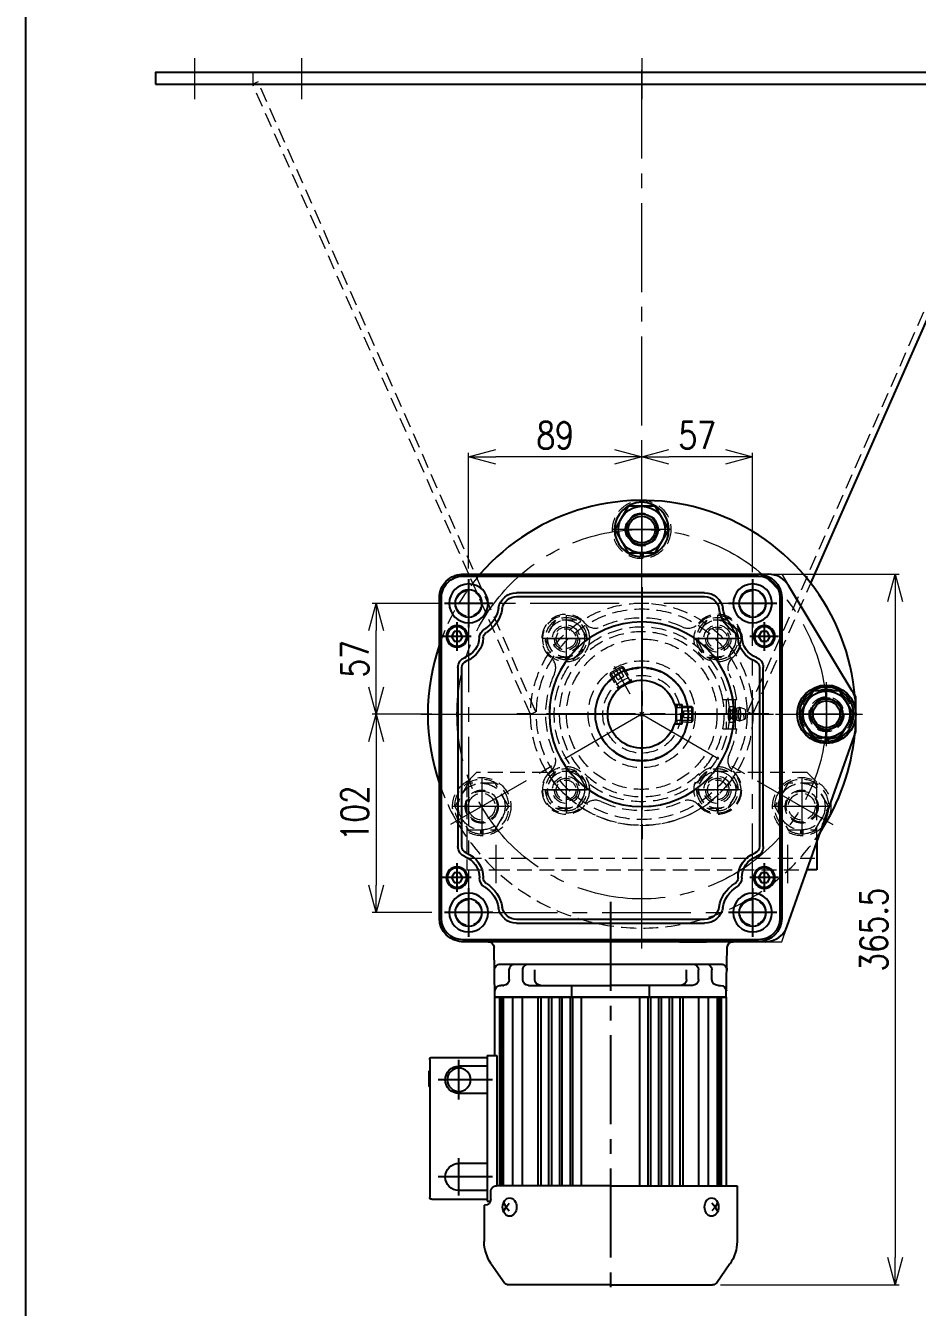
# Model space of a CAD drawing. Header units: millimetres. Extents: x 0 to 38884, y -3675 to 8056.
# Drawn here: x 24465 to 24924, y 6726 to 7385 of the extents above; entities that cross this region are included whole.
import ezdxf

# ---------------------------------------------------------------- set-up
doc = ezdxf.new("R2010")
doc.units = ezdxf.units.MM
doc.header["$LTSCALE"] = 2.4
doc.header["$PDMODE"] = 99
doc.header["$PDSIZE"] = 1
for name, pattern in [('CENTER2', [28.575, 19.05, -3.175, 3.175, -3.175]), ('Dashed', [2, 1, -1]), ('HIDDEN2', [4.7625, 3.175, -1.5875])]:
    doc.linetypes.add(name, pattern=pattern)
for name, color, linetype, lineweight in [('01_外形線', 7, 'Continuous', 25), ('03_かくれ線', 6, 'HIDDEN2', 13), ('04_中心線', 1, 'CENTER2', 9), ('07_寸法線', 3, 'Continuous', 9)]:
    doc.layers.add(name, color=color, linetype=linetype, lineweight=lineweight)
doc.layers.add('10_補助線', color=8, linetype='Continuous', lineweight=13, plot=False)
doc.styles.add('寸法用', font='simplex.shx', dxfattribs={"width": 0.8, "bigfont": '@extfont2.shx'})
doc.dimstyles.new('機械製図用', dxfattribs={"dimtxt": 3.5, "dimasz": 3.5, "dimexe": 2, "dimexo": 0, "dimgap": 1.2, "dimtad": 1, "dimdsep": 46, "dimtxsty": '寸法用', "dimblk": 'OPEN30', "dimcen": 0, "dimclrd": 256, "dimclre": 256, "dimclrt": 7, "dimazin": 2, "dimtm": 1e-09, "dimtfac": 0.75, "dimtmove": 0, "dimatfit": 3, "dimldrblk": 'OPEN30', "dimfxl": 1, "dimlwd": -1, "dimlwe": -1, "dimarcsym": 0})

# ---------------------------------------------------------------- blocks, each defined once
blk = doc.blocks.new('*U1042')
at = {"layer": '04_中心線', "color": 0, "linetype": 'CENTER2', "transparency": 16777216}
for p, q in [((0, 22), (0, 113.5)), ((-113.5, 0), (-22, 0)), ((22, 0), (113.5, 0)), ((0, -113.5), (0, -22))]:
    blk.add_line(p, q, dxfattribs=at)
at = {"layer": '04_中心線', "color": 0, "linetype": 'Continuous', "transparency": 16777216}
for p, q in [((0, -11), (0, 11)), ((-11, 0), (11, 0))]:
    blk.add_line(p, q, dxfattribs=at)
blk = doc.blocks.new('*U1043')
at = {"layer": '04_中心線', "color": 0, "linetype": 'CENTER2', "transparency": 16777216}
for p, q in [((0, 11.43), (0, 333.5)), ((-60.65, 0), (-11.43, 0)), ((11.43, 0), (60.65, 0)), ((0, -83.5), (0, -11.43))]:
    blk.add_line(p, q, dxfattribs=at)
at = {"layer": '04_中心線', "color": 0, "linetype": 'Continuous', "transparency": 16777216}
for p, q in [((0, -5.715), (0, 5.715)), ((-5.715, 0), (5.715, 0))]:
    blk.add_line(p, q, dxfattribs=at)
blk = doc.blocks.new('*U1041')
at = {"layer": '04_中心線', "color": 0, "linetype": 'CENTER2', "transparency": 16777216}
for p, q in [((0, 11.43), (0, 60.65)), ((-60.65, 0), (-11.43, 0)), ((11.43, 0), (60.65, 0)), ((0, -60.65), (0, -11.43))]:
    blk.add_line(p, q, dxfattribs=at)
at = {"layer": '04_中心線', "color": 0, "linetype": 'Continuous', "transparency": 16777216}
for p, q in [((0, -5.715), (0, 5.715)), ((-5.715, 0), (5.715, 0))]:
    blk.add_line(p, q, dxfattribs=at)
blk = doc.blocks.new('*U1068')
at = {"layer": '04_中心線', "color": 0, "linetype": 'CENTER2', "transparency": 16777216}
for p, q in [((0, 15.52), (0, 75.5)), ((-107.5, 0), (-15.52, 0)), ((15.52, 0), (113.5, 0)), ((0, -120.5), (0, -15.52))]:
    blk.add_line(p, q, dxfattribs=at)
at = {"layer": '04_中心線', "color": 0, "linetype": 'Continuous', "transparency": 16777216}
for p, q in [((0, -7.76), (0, 7.76)), ((-7.76, 0), (7.76, 0))]:
    blk.add_line(p, q, dxfattribs=at)
blk = doc.blocks.new('*U1069')
at = {"layer": '04_中心線', "color": 0, "linetype": 'CENTER2', "transparency": 16777216}
for p, q in [((0, 1.3), (0, 10)), ((-10, 0), (-1.3, 0)), ((1.3, 0), (10, 0)), ((0, -10), (0, -1.3))]:
    blk.add_line(p, q, dxfattribs=at)
at = {"layer": '04_中心線', "color": 0, "linetype": 'Continuous', "transparency": 16777216}
for p, q in [((-0.65, 0), (0.65, 0)), ((0, -0.65), (0, 0.65))]:
    blk.add_line(p, q, dxfattribs=at)
blk = doc.blocks.new('*U1070')
at = {"layer": '04_中心線', "color": 0, "linetype": 'CENTER2', "transparency": 16777216}
for p, q in [((0, 1.3), (0, 10)), ((-10, 0), (-1.3, 0)), ((1.3, 0), (10, 0)), ((0, -10), (0, -1.3))]:
    blk.add_line(p, q, dxfattribs=at)
at = {"layer": '04_中心線', "color": 0, "linetype": 'Continuous', "transparency": 16777216}
for p, q in [((-0.65, 0), (0.65, 0)), ((0, -0.65), (0, 0.65))]:
    blk.add_line(p, q, dxfattribs=at)
blk = doc.blocks.new('*U1071')
at = {"layer": '04_中心線', "color": 0, "linetype": 'CENTER2', "transparency": 16777216}
for p, q in [((0, 1.3), (0, 10)), ((-10, 0), (-1.3, 0)), ((1.3, 0), (10, 0)), ((0, -10), (0, -1.3))]:
    blk.add_line(p, q, dxfattribs=at)
at = {"layer": '04_中心線', "color": 0, "linetype": 'Continuous', "transparency": 16777216}
for p, q in [((-0.65, 0), (0.65, 0)), ((0, -0.65), (0, 0.65))]:
    blk.add_line(p, q, dxfattribs=at)
blk = doc.blocks.new('*U1072')
at = {"layer": '04_中心線', "color": 0, "linetype": 'CENTER2', "transparency": 16777216}
for p, q in [((0, 1.3), (0, 10)), ((-10, 0), (-1.3, 0)), ((1.3, 0), (10, 0)), ((0, -10), (0, -1.3))]:
    blk.add_line(p, q, dxfattribs=at)
at = {"layer": '04_中心線', "color": 0, "linetype": 'Continuous', "transparency": 16777216}
for p, q in [((-0.65, 0), (0.65, 0)), ((0, -0.65), (0, 0.65))]:
    blk.add_line(p, q, dxfattribs=at)
blk = doc.blocks.new('*U1067')
at = {"layer": '04_中心線', "color": 0, "linetype": 'CENTER2', "transparency": 16777216}
for p, q in [((0, 1.7), (0, 12)), ((-12, 0), (-1.7, 0)), ((1.7, 0), (12, 0)), ((0, -12), (0, -1.7))]:
    blk.add_line(p, q, dxfattribs=at)
at = {"layer": '04_中心線', "color": 0, "linetype": 'Continuous', "transparency": 16777216}
for p, q in [((-0.85, 0), (0.85, 0)), ((0, -0.85), (0, 0.85))]:
    blk.add_line(p, q, dxfattribs=at)
blk = doc.blocks.new('GM-SHYF-RH 0.4kW、1／160、＊＊V、60Hza_1')
at = {"color": 0}
for p, q in [((60, 72), (-105, 72)), ((60, 71), (-105, 71)), ((-117, 60), (-117, -92)), ((-116, 60), (-116, -92)), ((-68.09, 62.5), (24.09, 62.5)), ((24.09, 60.5), (-68.09, 60.5)), ((71, -92), (71, 60)), ((72, -92), (72, 60)), ((-242.5, 49), (-271.19, 49)), ((-242.5, -16), (-242.5, 49)), ((-282.67, 45.38), (-292.39, 38.57)), ((-242.5, 43.5), (-145.5, 43.5)), ((-242.5, 41), (-145.5, 41)), ((-242.5, 40), (-145.5, 40)), ((-175.5, 43.5), (-145.5, 43.5)), ((-145.5, 43.48), (-119.95, 43.94)), ((-145.5, -16), (-145.5, 43.5)), ((-145.5, 43.5), (-145.5, -16)), ((-139.5, 39.5), (-139.5, 40.5)), ((-128.5, -72.74), (-128.5, 40.74)), ((-293.5, -16), (-293.5, 36.44)), ((-255.5, 38.92), (-253.5, 37.74)), ((-253.5, 37.74), (-255.5, 36.09)), ((-251.5, 38.92), (-253.5, 37.74)), ((-253.5, 37.74), (-251.5, 36.09)), ((-242.5, 39), (-145.5, 39)), ((-242.5, 34.32), (-145.5, 34.32)), ((-139.5, 39.5), (-139.5, 39.1)), ((-136.5, 36.1), (-131.5, 36.1)), ((-117, 19.45), (-117, 33.23)), ((-242.5, 29.37), (-145.5, 29.37)), ((-136.5, 29.18), (-131.5, 29.18)), ((-107.5, -64.32), (-107.5, 32.32)), ((-105.5, 32.32), (-105.5, -64.32)), ((60.5, -64.32), (60.5, 32.32)), ((62.5, 32.32), (62.5, -64.32)), ((-242.5, 21.32), (-145.5, 21.32)), ((-139.5, 26.18), (-139.5, -16)), ((-136.5, 23), (-131.5, 23)), ((-5, 16.77), (-5, 20.8)), ((-5, 20.8), (5, 20.8)), ((5, 16.77), (5, 20.8)), ((-242.5, 19.71), (-145.5, 19.71)), ((-242.5, 15.75), (-145.5, 15.75)), ((-242.5, 14.28), (-145.5, 14.28)), ((-242.5, 10.19), (-145.5, 10.19)), ((-242.5, 8.83), (-145.5, 8.83)), ((-242.5, 4.64), (-145.5, 4.64)), ((-242.5, 3.37), (-145.5, 3.37)), ((-145.5, 4), (-139.5, 4)), ((-242.5, -1), (-145.5, -1)), ((-293.5, -16), (-293.5, -68.44)), ((-242.5, -16), (-242.5, -74.62)), ((-145.5, -16), (-145.5, -75.5)), ((-145.5, -75.5), (-145.5, -16)), ((-139.5, -58.18), (-139.5, -16)), ((-242.5, -31), (-145.5, -31)), ((-242.5, -35.37), (-145.5, -35.37)), ((-242.5, -36.64), (-145.5, -36.64)), ((-145.5, -36), (-139.5, -36)), ((-242.5, -40.83), (-145.5, -40.83)), ((-242.5, -42.19), (-145.5, -42.19)), ((-242.5, -46.28), (-145.5, -46.28)), ((-242.5, -47.75), (-145.5, -47.75)), ((-242.5, -51.71), (-145.5, -51.71)), ((-117, -51.45), (-117, -65.23)), ((-242.5, -53.32), (-145.5, -53.32)), ((-136.5, -55), (-131.5, -55)), ((-242.5, -61.37), (-145.5, -61.37)), ((-136.5, -61.18), (-131.5, -61.18)), ((-282.67, -77.38), (-292.39, -70.57)), ((-253.5, -69.74), (-255.5, -68.09)), ((-255.5, -70.92), (-253.5, -69.74)), ((-253.5, -69.74), (-251.5, -68.09)), ((-251.5, -70.92), (-253.5, -69.74)), ((-242.5, -66.32), (-145.5, -66.32)), ((-242.5, -71), (-145.5, -71)), ((-242.5, -72), (-145.5, -72)), ((-139.5, -71.5), (-139.5, -71.1)), ((-139.5, -71.5), (-139.5, -71.1)), ((-139.5, -71.5), (-139.5, -72.5)), ((-136.5, -68.1), (-131.5, -68.1)), ((-250.5, -79.5), (-250.5, -77.79)), ((-249.5, -77.62), (-245.5, -77.62)), ((-242.5, -73), (-145.5, -73)), ((-175.5, -74.5), (-242.5, -74.5)), ((-175.5, -79.5), (-175.5, -74.5)), ((-175.5, -75.5), (-145.5, -75.5)), ((-145.5, -75.48), (-119.95, -75.94)), ((-252.5, -81), (-271.19, -81)), ((-252.5, -81), (-252.5, -80.62)), ((-175.5, -79.5), (-250.5, -79.5)), ((-249.5, -108), (-249.5, -79.5)), ((-245, -79.5), (-245, -94)), ((-231, -79.5), (-231, -94)), ((-195, -79.5), (-195, -94)), ((-181, -79.5), (-181, -94)), ((-176.5, -108), (-176.5, -79.5)), ((-68.09, -92.5), (24.09, -92.5)), ((24.09, -94.5), (-68.09, -94.5)), ((-105, -103), (60, -103)), ((-105, -104), (60, -104)), ((-177.5, -109), (-248.5, -109)), ((-191.5, -109), (-191.5, -109.5)), ((-183.5, -109.5), (-191.5, -109.5)), ((-186, -109), (-186, -109.5)), ((-183.5, -109), (-183.5, -109.5))]:
    blk.add_line(p, q, dxfattribs=at)
at = {"color": 0, "linetype": 'CENTER2'}
for p, q in [((-102, 69.46), (-102, 44.54)), ((-84, 70.38), (-84, 55.61)), ((40, 70.38), (40, 55.61)), ((57, 69.46), (57, 44.54)), ((-76.62, 63), (-91.38, 63)), ((0, 65.36), (0, -65.36)), ((47.38, 63), (32.62, 63)), ((-89.54, 57), (-114.46, 57)), ((69.46, 57), (44.54, 57)), ((65.36, 0), (-65.36, 0)), ((-96.56, -16), (-297.81, -16)), ((-238, -76.72), (-238, -104.7)), ((-188, -76.72), (-188, -104.7)), ((-102, -76.54), (-102, -101.46)), ((57, -76.54), (57, -101.46)), ((-89.54, -89), (-114.46, -89)), ((-84, -87.62), (-84, -102.39)), ((40, -87.62), (40, -102.39)), ((69.46, -89), (44.54, -89)), ((-247.59, -94), (-228.41, -94)), ((-198.19, -94), (-177.81, -94)), ((-76.62, -95), (-91.38, -95)), ((47.38, -95), (32.62, -95))]:
    blk.add_line(p, q, dxfattribs=at)
at = {"color": 0, "linetype": 'Continuous'}
for p, q in [((-84, 65.89), (-86.5, 64.44)), ((-86.5, 61.56), (-86.5, 64.44)), ((-84, 60.11), (-86.5, 61.56)), ((-84, 65.89), (-81.5, 64.44)), ((-81.5, 61.56), (-84, 60.11)), ((-81.5, 64.44), (-81.5, 61.56)), ((40, 65.89), (37.5, 64.44)), ((37.5, 61.56), (37.5, 64.44)), ((40, 60.11), (37.5, 61.56)), ((40, 65.89), (42.5, 64.44)), ((42.5, 61.56), (40, 60.11)), ((42.5, 64.44), (42.5, 61.56)), ((-84, -92.11), (-86.5, -93.56)), ((-84, -92.11), (-81.5, -93.56)), ((40, -92.11), (37.5, -93.56)), ((40, -92.11), (42.5, -93.56)), ((-86.5, -96.44), (-86.5, -93.56)), ((-84, -97.89), (-86.5, -96.44)), ((-81.5, -96.44), (-84, -97.89)), ((-81.5, -93.56), (-81.5, -96.44)), ((37.5, -96.44), (37.5, -93.56)), ((40, -97.89), (37.5, -96.44)), ((42.5, -96.44), (40, -97.89)), ((42.5, -93.56), (42.5, -96.44))]:
    blk.add_line(p, q, dxfattribs=at)
at = {"color": 0}
for points in [[(-248.8, 35.92), (-248.89, 36.63), (-249.16, 37.3), (-249.59, 37.93), (-250.18, 38.47), (-250.89, 38.92), (-251.7, 39.25), (-252.58, 39.46), (-253.5, 39.53), (-254.42, 39.46), (-255.3, 39.25), (-256.11, 38.92), (-256.82, 38.47), (-257.41, 37.93), (-257.84, 37.3), (-258.11, 36.63), (-258.2, 35.92), (-258.11, 35.22), (-257.84, 34.54), (-257.41, 33.92), (-256.82, 33.38), (-256.11, 32.93), (-255.3, 32.59), (-254.42, 32.39), (-253.5, 32.32), (-252.58, 32.39), (-251.7, 32.59), (-250.89, 32.93), (-250.18, 33.38), (-249.59, 33.92), (-249.16, 34.54), (-248.89, 35.22)], [(-248.8, -67.92), (-248.89, -67.22), (-249.16, -66.54), (-249.59, -65.92), (-250.18, -65.38), (-250.89, -64.93), (-251.7, -64.59), (-252.58, -64.39), (-253.5, -64.32), (-254.42, -64.39), (-255.3, -64.59), (-256.11, -64.93), (-256.82, -65.38), (-257.41, -65.92), (-257.84, -66.54), (-258.11, -67.22), (-258.2, -67.92), (-258.11, -68.63), (-257.84, -69.3), (-257.41, -69.93), (-256.82, -70.47), (-256.11, -70.92), (-255.3, -71.25), (-254.42, -71.46), (-253.5, -71.53), (-252.58, -71.46), (-251.7, -71.25), (-250.89, -70.92), (-250.18, -70.47), (-249.59, -69.93), (-249.16, -69.3), (-248.89, -68.63)]]:
    blk.add_lwpolyline(points, close=True, dxfattribs=at)
for centre, radius in [((-102, 57), 10), ((-84, 63), 5.5), ((40, 63), 5.5), ((57, 57), 10), ((-102, 57), 7), ((57, 57), 7), ((0, 0), 47.5), ((0, 0), 24), ((-102, -89), 10), ((57, -89), 10), ((-102, -89), 7), ((57, -89), 7), ((-188, -94), 6), ((-84, -95), 5.5), ((40, -95), 5.5)]:
    blk.add_circle(centre, radius, dxfattribs=at)
at = {"color": 0, "linetype": 'Continuous'}
for centre in [(-84, 63), (40, 63), (-84, -95), (40, -95)]:
    blk.add_circle(centre, 5, dxfattribs=at)
at = {"color": 0}
for centre, radius, start, end in [((-105, 60), 12, 90, 180), ((-105, 60), 11, 90, 180), ((60, 60), 12, 0, 90), ((60, 60), 11, 0, 90), ((-68.09, 57), 5.5, 90, 159.3338), ((-68.09, 57), 3.5, 90, 159.3338), ((24.09, 57), 5.5, 20.6662, 90), ((24.09, 57), 3.5, 20.6662, 90), ((-84, 63), 13.5, 269.62489, 339.3338), ((-84, 63), 11.5, 269.62489, 339.3338), ((40, 63), 13.5, 200.6662, 266.95528), ((40, 63), 11.5, 200.6662, 266.95528), ((-271.19, 29), 20, 90, 125), ((-120, 46.94), 3, 271, 0), ((-102, 57), 15.5, 279.2069, 328.41203), ((-102, 57), 17.5, 279.2069, 328.41203), ((-84.11, 46), 5.5, 89.62489, 148.41203), ((-84.11, 46), 3.5, 89.62489, 148.41203), ((39.1, 46.02), 3.5, 31.5123, 86.95528), ((39.1, 46.02), 5.5, 31.5123, 86.95528), ((57, 57), 17.5, 211.5123, 260.7931), ((57, 57), 15.5, 211.5123, 260.7931), ((-142.5, 40.5), 3, 0, 90), ((-131.5, 40.74), 3, 0, 90.98117), ((-98, 32.32), 9.5, 99.2069, 180), ((-98, 32.32), 7.5, 99.2069, 180), ((53, 32.32), 7.5, 0, 80.7931), ((53, 32.32), 9.5, 0, 80.7931), ((-290.9, 36.44), 2.6, 125, 180), ((-136.5, 39.1), 3, 180, 270), ((-131.5, 33.1), 3, 0, 90), ((-136.5, 26.18), 3, 90, 180), ((-131.5, 26.18), 3, 0, 90), ((-136.5, 20), 3, 90, 180), ((0, 0), 17.5, 106.60155, 73.39845), ((-136.5, -52), 3, 180, 270), ((-136.5, -58.18), 3, 180, 270), ((-131.5, -58.18), 3, 270, 0), ((-131.5, -65.1), 3, 270, 0), ((-98, -64.32), 9.5, 180, 260.7931), ((-98, -64.32), 7.5, 180, 260.7931), ((53, -64.32), 7.5, 279.2069, 0), ((53, -64.32), 9.5, 279.2069, 0), ((-290.9, -68.44), 2.6, 180, 235), ((-142.5, -72.5), 3, 270, 0), ((-136.5, -71.1), 3, 90, 180), ((-102, -89), 17.5, 31.58598, 80.7931), ((57, -89), 17.5, 99.2069, 148.48976), ((-271.19, -61), 20, 235, 270), ((-249.5, -80.62), 3, 90, 180), ((-245.5, -74.62), 3, 270, 0), ((-131.5, -72.74), 3, 269.01883, 0), ((-120, -78.94), 3, 0, 89), ((-102, -89), 15.5, 31.58598, 80.7931), ((57, -89), 15.5, 99.2069, 148.48976), ((-84.11, -78), 5.5, 211.58598, 270.37383), ((-84.11, -78), 3.5, 211.58598, 270.37383), ((-84, -95), 13.5, 20.66844, 90.37383), ((-84, -95), 11.5, 20.66844, 90.37383), ((40, -95), 13.5, 93.04605, 159.33156), ((40, -95), 11.5, 93.04605, 159.33156), ((39.1, -78.02), 3.5, 273.04605, 328.48976), ((39.1, -78.02), 5.5, 273.04605, 328.48976), ((-105, -92), 12, 180, 270), ((-105, -92), 11, 180, 270), ((-68.09, -89), 5.5, 200.66844, 270), ((-68.09, -89), 3.5, 200.66844, 270), ((24.09, -89), 3.5, 270, 339.33156), ((24.09, -89), 5.5, 270, 339.33156), ((60, -92), 11, 270, 0), ((60, -92), 12, 270, 0), ((-238, -94), 7, 180, 0), ((-188, -94), 7, 180, 0), ((-248.5, -108), 1, 180, 270), ((-177.5, -108), 1, 270, 0)]:
    blk.add_arc(centre, radius, start, end, dxfattribs=at)
blk = doc.blocks.new('*U1076')
at = {"layer": '04_中心線', "color": 0, "linetype": 'CENTER2', "transparency": 16777216}
for p, q in [((0, 9.9), (0, 53)), ((-53, 0), (-9.9, 0)), ((9.9, 0), (53, 0)), ((0, -53), (0, -9.9))]:
    blk.add_line(p, q, dxfattribs=at)
at = {"layer": '04_中心線', "color": 0, "linetype": 'Continuous', "transparency": 16777216}
for p, q in [((-4.95, 0), (4.95, 0)), ((0, -4.95), (0, 4.95))]:
    blk.add_line(p, q, dxfattribs=at)
blk = doc.blocks.new('*U1077')
at = {"layer": '04_中心線', "color": 0, "linetype": 'CENTER2', "transparency": 16777216}
for p, q in [((0, 1.4), (0, 10.5)), ((-10.5, 0), (-1.4, 0)), ((1.4, 0), (10.5, 0)), ((0, -10.5), (0, -1.4))]:
    blk.add_line(p, q, dxfattribs=at)
at = {"layer": '04_中心線', "color": 0, "linetype": 'Continuous', "transparency": 16777216}
for p, q in [((-0.7, 0), (0.7, 0)), ((0, -0.7), (0, 0.7))]:
    blk.add_line(p, q, dxfattribs=at)
blk = doc.blocks.new('*U1073')
at = {"layer": '04_中心線', "color": 0, "linetype": 'CENTER2', "transparency": 16777216}
for p, q in [((0, 1.4), (0, 10.5)), ((-10.5, 0), (-1.4, 0)), ((1.4, 0), (10.5, 0)), ((0, -10.5), (0, -1.4))]:
    blk.add_line(p, q, dxfattribs=at)
at = {"layer": '04_中心線', "color": 0, "linetype": 'Continuous', "transparency": 16777216}
for p, q in [((-0.7, 0), (0.7, 0)), ((0, -0.7), (0, 0.7))]:
    blk.add_line(p, q, dxfattribs=at)
blk = doc.blocks.new('*U1074')
at = {"layer": '04_中心線', "color": 0, "linetype": 'CENTER2', "transparency": 16777216}
for p, q in [((0, 1.4), (0, 10.5)), ((-10.5, 0), (-1.4, 0)), ((1.4, 0), (10.5, 0)), ((0, -10.5), (0, -1.4))]:
    blk.add_line(p, q, dxfattribs=at)
at = {"layer": '04_中心線', "color": 0, "linetype": 'Continuous', "transparency": 16777216}
for p, q in [((-0.7, 0), (0.7, 0)), ((0, -0.7), (0, 0.7))]:
    blk.add_line(p, q, dxfattribs=at)
blk = doc.blocks.new('*U1075')
at = {"layer": '04_中心線', "color": 0, "linetype": 'CENTER2', "transparency": 16777216}
for p, q in [((0, 1.4), (0, 10.5)), ((-10.5, 0), (-1.4, 0)), ((1.4, 0), (10.5, 0)), ((0, -10.5), (0, -1.4))]:
    blk.add_line(p, q, dxfattribs=at)
at = {"layer": '04_中心線', "color": 0, "linetype": 'Continuous', "transparency": 16777216}
for p, q in [((-0.7, 0), (0.7, 0)), ((0, -0.7), (0, 0.7))]:
    blk.add_line(p, q, dxfattribs=at)
blk = doc.blocks.new('*U1078')
at = {"layer": '04_中心線', "color": 0, "linetype": 'CENTER2', "transparency": 16777216}
for p, q in [((0, 2.6), (0, 16.5)), ((-16.5, 0), (-2.6, 0)), ((2.6, 0), (16.5, 0)), ((0, -16.5), (0, -2.6))]:
    blk.add_line(p, q, dxfattribs=at)
at = {"layer": '04_中心線', "color": 0, "linetype": 'Continuous', "transparency": 16777216}
for p, q in [((-1.3, 0), (1.3, 0)), ((0, -1.3), (0, 1.3))]:
    blk.add_line(p, q, dxfattribs=at)
blk = doc.blocks.new('_Open30')
at = {"color": 0, "linetype": 'ByBlock', "lineweight": -2}
for p, q in [((-1, 0.268), (0, 0)), ((0, 0), (-1, -0.268)), ((0, 0), (-1, 0))]:
    blk.add_line(p, q, dxfattribs=at)
blk = doc.blocks.new('*D1141')
at = {"layer": '07_寸法線', "transparency": 16777216}
for p, q in [((24782.15, 7124.72), (24782.15, 7165.17)), ((24825.15, 7163.17), (24796.15, 7163.17)), ((24839.15, 7103.72), (24839.15, 7165.17))]:
    blk.add_line(p, q, dxfattribs=at)
at = {"layer": 'Defpoints', "color": 0, "transparency": 16777216}
for p in [(24782.15, 7163.17), (24782.15, 7120.72), (24839.15, 7099.72)]:
    blk.add_point(p, dxfattribs=at)
at = {"layer": '07_寸法線', "transparency": 16777216, "xscale": 14, "yscale": 14, "zscale": 14, "rotation": 180}
blk.add_blockref('_Open30', (24782.15, 7163.17), dxfattribs=at)
at = {"layer": '07_寸法線', "transparency": 16777216, "xscale": 14, "yscale": 14, "zscale": 14}
blk.add_blockref('_Open30', (24839.15, 7163.17), dxfattribs=at)
at = {"layer": '07_寸法線', "color": 7, "transparency": 16777216, "insert": (24810.65, 7174.17), "char_height": 14, "attachment_point": 5, "style": '寸法用'}
blk.add_mtext('57', dxfattribs=at)
blk = doc.blocks.new('*D1142')
at = {"layer": '07_寸法線', "transparency": 16777216}
for p, q in [((24693.15, 7105.72), (24693.15, 7165.17)), ((24768.15, 7163.17), (24707.15, 7163.17)), ((24782.15, 7124.72), (24782.15, 7165.17))]:
    blk.add_line(p, q, dxfattribs=at)
at = {"layer": 'Defpoints', "color": 0, "transparency": 16777216}
for p in [(24693.15, 7163.17), (24782.15, 7120.72), (24693.15, 7101.72)]:
    blk.add_point(p, dxfattribs=at)
at = {"layer": '07_寸法線', "transparency": 16777216, "xscale": 14, "yscale": 14, "zscale": 14, "rotation": 180}
blk.add_blockref('_Open30', (24693.15, 7163.17), dxfattribs=at)
at = {"layer": '07_寸法線', "transparency": 16777216, "xscale": 14, "yscale": 14, "zscale": 14}
blk.add_blockref('_Open30', (24782.15, 7163.17), dxfattribs=at)
at = {"layer": '07_寸法線', "color": 7, "transparency": 16777216, "insert": (24737.65, 7174.17), "char_height": 14, "attachment_point": 5, "style": '寸法用'}
blk.add_mtext('89', dxfattribs=at)
blk = doc.blocks.new('*D1143')
at = {"layer": '07_寸法線', "transparency": 16777216}
for p, q in [((24679.15, 7087.72), (24643.59, 7087.72)), ((24645.59, 7044.72), (24645.59, 7073.72)), ((24674.15, 7030.72), (24643.59, 7030.72))]:
    blk.add_line(p, q, dxfattribs=at)
at = {"layer": 'Defpoints', "color": 0, "transparency": 16777216}
for p in [(24645.59, 7087.72), (24683.15, 7087.72), (24678.15, 7030.72)]:
    blk.add_point(p, dxfattribs=at)
at = {"layer": '07_寸法線', "transparency": 16777216, "xscale": 14, "yscale": 14, "zscale": 14}
for p, rotation in [((24645.59, 7087.72), 90), ((24645.59, 7030.72), 270)]:
    blk.add_blockref('_Open30', p, dxfattribs=dict(at, rotation=rotation))
at = {"layer": '07_寸法線', "color": 7, "transparency": 16777216, "insert": (24634.59, 7059.22), "char_height": 14, "attachment_point": 5, "rotation": 90, "style": '寸法用'}
blk.add_mtext('57', dxfattribs=at)
blk = doc.blocks.new('*D1144')
at = {"layer": '07_寸法線', "transparency": 16777216}
for p, q in [((24674.15, 7030.72), (24643.59, 7030.72)), ((24645.59, 7016.72), (24645.59, 6942.72)), ((24674.15, 6928.72), (24643.59, 6928.72))]:
    blk.add_line(p, q, dxfattribs=at)
at = {"layer": 'Defpoints', "color": 0, "transparency": 16777216}
for p in [(24678.15, 7030.72), (24645.59, 6928.72), (24678.15, 6928.72)]:
    blk.add_point(p, dxfattribs=at)
at = {"layer": '07_寸法線', "transparency": 16777216, "xscale": 14, "yscale": 14, "zscale": 14}
for p, rotation in [((24645.59, 7030.72), 90), ((24645.59, 6928.72), 270)]:
    blk.add_blockref('_Open30', p, dxfattribs=dict(at, rotation=rotation))
at = {"layer": '07_寸法線', "color": 7, "transparency": 16777216, "insert": (24634.59, 6979.72), "char_height": 14, "attachment_point": 5, "rotation": 90, "style": '寸法用'}
blk.add_mtext('102', dxfattribs=at)
blk = doc.blocks.new('*D1145')
at = {"layer": '07_寸法線', "transparency": 16777216}
for p, q in [((24846.15, 7102.72), (24914.47, 7102.72)), ((24912.47, 7088.72), (24912.47, 6751.22)), ((24822.6, 6737.22), (24914.47, 6737.22))]:
    blk.add_line(p, q, dxfattribs=at)
at = {"layer": 'Defpoints', "color": 0, "transparency": 16777216}
for p in [(24842.15, 7102.72), (24818.6, 6737.22), (24912.47, 6737.22)]:
    blk.add_point(p, dxfattribs=at)
at = {"layer": '07_寸法線', "transparency": 16777216, "xscale": 14, "yscale": 14, "zscale": 14}
for p, rotation in [((24912.47, 7102.72), 90), ((24912.47, 6737.22), 270)]:
    blk.add_blockref('_Open30', p, dxfattribs=dict(at, rotation=rotation))
at = {"layer": '07_寸法線', "color": 7, "transparency": 16777216, "insert": (24901.47, 6919.97), "char_height": 14, "attachment_point": 5, "rotation": 90, "style": '寸法用'}
blk.add_mtext('365.5', dxfattribs=at)

msp = doc.modelspace()

# ---------------------------------------------------------------- linework, layer by layer
at = {"color": 0}
msp.add_line((24869.0435, 7098.1733), (24982.1532, 7354.719), dxfattribs=at)
for p, q in [((24890.4287, 7042.5781), (24857.6529, 7096.917)), ((24892.1532, 7023.7686), (24892.1532, 7036.3802)), ((24856.9741, 6921.7362), (24891.473, 7019.7857)), ((24872.1532, 6964.8769), (24872.1532, 6950.719)), ((24872.1532, 6950.719), (24867.1718, 6950.719))]:
    msp.add_line(p, q)
msp.add_lwpolyline([(24532.1532, 7354.719), (25032.1532, 7354.719), (25032.1532, 7360.719), (24532.1532, 7360.719)], close=True)
for centre, radius, start, end in [((24782.1532, 7030.719), 110, 4.3942234, 139.1148071), ((24847.3774, 7090.719), 12, 31.0973129, 90), ((24782.1532, 7030.719), 110, 160.9887347, 199.0112653), ((24880.1532, 7036.3802), 12, 360, 31.0973129), ((24880.1532, 7023.7686), 12, 340.6154843, 0), ((24782.1532, 7030.719), 110, 326.6564273, 354.5745413), ((24845.6543, 6925.719), 12, 270, 340.6154843)]:
    msp.add_arc(centre, radius, start, end)
at = {"layer": '01_外形線'}
for points in [[(24782.7532, 7111.7319, 46.64522826), (24781.5532, 7111.7319)], [(24877.7532, 7016.7319, 46.64522826), (24876.5532, 7016.7319)]]:
    msp.add_lwpolyline(points, format="xyb", dxfattribs=at)
for points in [[(24775.225, 7137.719), (24768.2968, 7125.719)], [(24789.0814, 7137.719), (24775.225, 7137.719)], [(24796.0096, 7125.719), (24789.0814, 7137.719)], [(24768.2968, 7125.719), (24775.225, 7113.719)], [(24789.0814, 7113.719), (24796.0096, 7125.719)], [(24775.225, 7113.719), (24789.0814, 7113.719)], [(24781.5532, 7113.719), (24781.5532, 7111.7319)], [(24782.7532, 7113.719), (24782.7532, 7111.7319)], [(24870.225, 7042.719), (24863.2968, 7030.719)], [(24884.0814, 7042.719), (24870.225, 7042.719)], [(24891.0096, 7030.719), (24884.0814, 7042.719)], [(24863.2968, 7030.719), (24870.225, 7018.719)], [(24884.0814, 7018.719), (24891.0096, 7030.719)], [(24870.225, 7018.719), (24884.0814, 7018.719)], [(24876.5532, 7018.719), (24876.5532, 7016.7319)], [(24877.7532, 7018.719), (24877.7532, 7016.7319)]]:
    msp.add_lwpolyline(points, dxfattribs=at)
for centre, radius in [((24782.1532, 7125.719), 12), ((24782.1532, 7125.719), 8), ((24782.1532, 7125.719), 6.9175), ((24877.1532, 7030.719), 15), ((24877.1532, 7030.719), 12), ((24877.1532, 7030.719), 8), ((24877.1532, 7030.719), 6.9175)]:
    msp.add_circle(centre, radius, dxfattribs=at)
at = {"layer": '03_かくれ線'}
for p, q in [((24582.1532, 7360.719), (24582.1532, 7354.719)), ((24847.3774, 7102.719), (24690.1532, 7102.719)), ((24725.0032, 7030.719), (24693.2588, 7102.719)), ((24839.3032, 7030.719), (24869.0435, 7098.1733)), ((24678.1532, 7090.719), (24678.1532, 6925.719)), ((24692.1532, 6967.4735), (24692.1532, 6950.719)), ((24692.1532, 6956.719), (24872.1532, 6956.719)), ((24692.1532, 6950.719), (24706.6549, 6950.719)), ((24706.6549, 6950.719), (24867.1718, 6950.719)), ((24690.1532, 6913.719), (24845.6543, 6913.719))]:
    msp.add_line(p, q, dxfattribs=at)
at = {"layer": '03_かくれ線', "color": 0}
msp.add_line((24693.2588, 7102.719), (24582.1532, 7354.719), dxfattribs=at)
at = {"layer": '03_かくれ線'}
for points in [[(24725.0032, 7030.719), (24727.7483, 7031.9293), (24584.8983, 7355.9293), (24582.1532, 7354.719)], [(24839.3032, 7030.719), (24836.5582, 7031.9293), (24979.4082, 7355.9293), (24982.1532, 7354.719)], [(24737.7775, 7079.1099), (24732.2927, 7069.6099)], [(24748.7472, 7079.1099), (24737.7775, 7079.1099)], [(24754.232, 7069.6099), (24748.7472, 7079.1099)], [(24815.5593, 7079.1099), (24810.0745, 7069.6099)], [(24826.5289, 7079.1099), (24815.5593, 7079.1099)], [(24832.0138, 7069.6099), (24826.5289, 7079.1099)], [(24732.2927, 7069.6099), (24737.7775, 7060.1099)], [(24748.7472, 7060.1099), (24754.232, 7069.6099)], [(24810.0745, 7069.6099), (24815.5593, 7060.1099)], [(24826.5289, 7060.1099), (24832.0138, 7069.6099)], [(24737.7775, 7060.1099), (24748.7472, 7060.1099)], [(24742.8124, 7060.1099), (24742.8124, 7058.8693)], [(24743.7124, 7060.1099), (24743.7124, 7058.8693)], [(24772.7508, 7055.0045), (24765.8226, 7051.0045)], [(24771.7031, 7055.2852), (24766.1034, 7052.0522)], [(24772.9188, 7050.2136), (24770.4188, 7054.5437)], [(24772.7508, 7055.0045), (24771.7031, 7055.2852)], [(24771.7031, 7055.2852), (24773.2013, 7052.6903)], [(24773.9247, 7052.9714), (24772.7508, 7055.0045)], [(24815.5593, 7060.1099), (24826.5289, 7060.1099)], [(24820.5941, 7060.1099), (24820.5941, 7058.8693)], [(24821.4941, 7060.1099), (24821.4941, 7058.8693)], [(24766.1034, 7052.0522), (24765.8226, 7051.0045)], [(24765.8226, 7051.0045), (24766.9954, 7048.9732)], [(24766.1034, 7052.0522), (24767.6015, 7049.4573)], [(24769.8877, 7048.4636), (24767.3877, 7052.7937)], [(24767.6015, 7049.4573), (24770.4116, 7044.5901)], [(24771.4032, 7049.3386), (24768.9032, 7053.6687)], [(24769.8877, 7048.4636), (24772.9188, 7050.2136)], [(24776.8673, 7047.8745), (24769.9391, 7043.8745)], [(24770.0795, 7044.3984), (24776.3435, 7048.0149)], [(24773.2013, 7052.6903), (24776.0113, 7047.8231)], [(24776.2031, 7047.491), (24776.3435, 7048.0149)], [(24776.8673, 7047.8745), (24776.3435, 7048.0149)], [(24777.0974, 7047.4761), (24776.8673, 7047.8745)], [(24770.0795, 7044.3984), (24769.9391, 7043.8745)], [(24769.9391, 7043.8745), (24770.1698, 7043.4749)], [(24770.0795, 7044.3984), (24770.6034, 7044.258)], [(24799.6532, 7034.719), (24799.1919, 7034.719)], [(24799.6532, 7026.719), (24799.6532, 7034.719)], [(24800.0367, 7034.3355), (24799.6532, 7034.719)], [(24800.0367, 7034.3355), (24799.6532, 7033.952)], [(24800.0367, 7034.3355), (24800.0367, 7027.1025)], [(24807.8862, 7034.719), (24805.5407, 7034.719)], [(24807.8862, 7026.719), (24807.8862, 7034.719)], [(24808.6532, 7033.952), (24807.8862, 7034.719)], [(24823.8846, 7038.219), (24831.0818, 7038.219)], [(24825.5532, 7038.219), (24825.5532, 7023.219)], [(24827.4657, 7034.7605), (24827.0934, 7034.2655), (24827.0147, 7034.1303)], [(24827.4617, 7033.7501), (24827.4418, 7033.8219), (24827.3919, 7034.2919), (24827.4657, 7034.7605)], [(24827.4657, 7034.7605), (24829.2529, 7034.7605)], [(24829.2529, 7034.7605), (24829.6251, 7034.2655), (24829.6739, 7034.1841)], [(24829.2569, 7033.7501), (24829.2768, 7033.8219), (24829.3266, 7034.2919), (24829.2529, 7034.7605)], [(24830.7597, 7033.6849), (24829.6086, 7034.2082)], [(24829.6739, 7034.1841), (24829.7039, 7034.1303)], [(24830.1377, 7038.219), (24830.1377, 7033.9676)], [(24832.4455, 7034.1747), (24830.7265, 7033.6753)], [(24835.1609, 7033.2746), (24832.5111, 7034.1731)], [(24805.6569, 7033.952), (24800.0367, 7033.952)], [(24803.6532, 7032.469), (24808.6532, 7032.469)], [(24803.6532, 7032.469), (24803.6532, 7028.969)], [(24803.6532, 7030.719), (24808.6532, 7030.719)], [(24803.6532, 7028.969), (24808.6532, 7028.969)], [(24808.6532, 7033.952), (24805.6569, 7033.952)], [(24808.6532, 7027.486), (24808.6532, 7033.952)], [(24826.8579, 7032.7398), (24826.6345, 7031.7498), (24826.55, 7030.719)], [(24826.55, 7030.719), (24826.5517, 7030.5754), (24826.6432, 7029.6354), (24826.8579, 7028.6983)], [(24826.8579, 7028.6983), (24826.7834, 7028.2033), (24826.8539, 7027.688)], [(24826.8539, 7033.7501), (24826.834, 7033.6784), (24826.7842, 7033.2084), (24826.8579, 7032.7398)], [(24827.0147, 7034.1303), (24826.8539, 7033.7501)], [(24826.8539, 7027.688), (24826.8772, 7027.6162), (24827.0146, 7027.308)], [(24826.8579, 7032.7398), (24828.6451, 7032.7398)], [(24826.8579, 7028.6983), (24828.6451, 7028.6983)], [(24827.0177, 7034.1359), (24826.9722, 7034.0518)], [(24827.4657, 7026.6776), (24827.3912, 7027.1726), (24827.4617, 7027.688)], [(24828.0734, 7032.7398), (24827.7012, 7033.2348), (24827.4617, 7033.7501)], [(24827.4617, 7027.688), (24827.4849, 7027.7597), (24827.7178, 7028.2297), (24828.0734, 7028.6983)], [(24827.7656, 7030.719), (24827.7673, 7030.8627), (24827.8588, 7031.8027), (24828.0734, 7032.7398)], [(24828.0734, 7028.6983), (24827.8501, 7029.6883), (24827.7656, 7030.719)], [(24828.6451, 7032.7398), (24829.0174, 7033.2348), (24829.2569, 7033.7501)], [(24828.6451, 7032.7398), (24829.8607, 7032.7398)], [(24828.953, 7030.719), (24828.9513, 7030.8627), (24828.8598, 7031.8027), (24828.6451, 7032.7398)], [(24828.6451, 7028.6983), (24828.8685, 7029.6883), (24828.953, 7030.719)], [(24828.6451, 7028.6983), (24829.8607, 7028.6983)], [(24829.2569, 7027.688), (24829.2336, 7027.7597), (24829.0007, 7028.2297), (24828.6451, 7028.6983)], [(24829.2529, 7026.6776), (24829.3274, 7027.1726), (24829.2569, 7027.688)], [(24829.6086, 7027.2299), (24830.7597, 7027.7532)], [(24829.7464, 7034.0518), (24829.7009, 7034.1359)], [(24829.7039, 7034.1303), (24829.8646, 7033.7501)], [(24829.8646, 7027.688), (24829.8414, 7027.6162), (24829.704, 7027.308)], [(24829.8646, 7033.7501), (24829.8845, 7033.6784), (24829.9344, 7033.2084), (24829.8607, 7032.7398)], [(24829.8607, 7032.7398), (24830.084, 7031.7498), (24830.1685, 7030.719)], [(24830.1685, 7030.719), (24830.1668, 7030.5754), (24830.0753, 7029.6354), (24829.8607, 7028.6983)], [(24829.8607, 7028.6983), (24829.9351, 7028.2033), (24829.8646, 7027.688)], [(24830.1377, 7033.9676), (24830.1377, 7027.4704)], [(24830.7265, 7027.7628), (24832.4455, 7027.2634)], [(24830.7928, 7033.6699), (24830.7597, 7033.6849)], [(24830.7597, 7027.7532), (24830.7928, 7027.7682)], [(24832.5111, 7027.265), (24835.1609, 7028.1635)], [(24799.1932, 7026.719), (24799.6532, 7026.719)], [(24799.6532, 7027.486), (24800.0367, 7027.1025)], [(24799.6532, 7026.719), (24800.0367, 7027.1025)], [(24805.6569, 7027.486), (24800.0367, 7027.486)], [(24805.5386, 7026.719), (24807.8862, 7026.719)], [(24808.6532, 7027.486), (24805.6569, 7027.486)], [(24807.8862, 7026.719), (24808.6532, 7027.486)], [(24823.8846, 7023.219), (24831.0818, 7023.219)], [(24826.9722, 7027.3863), (24827.0175, 7027.3026)], [(24827.0146, 7027.308), (24827.1101, 7027.1462), (24827.4657, 7026.6776)], [(24827.4657, 7026.6776), (24829.2529, 7026.6776)], [(24829.6735, 7027.2534), (24829.6085, 7027.1462), (24829.2529, 7026.6776)], [(24829.704, 7027.308), (24829.6735, 7027.2534)], [(24829.701, 7027.3026), (24829.7464, 7027.3863)], [(24830.1377, 7027.4704), (24830.1377, 7023.219)], [(24737.7775, 7001.3282), (24732.2927, 6991.8282)], [(24748.7472, 7001.3282), (24737.7775, 7001.3282)], [(24754.232, 6991.8282), (24748.7472, 7001.3282)], [(24815.5593, 7001.3282), (24810.0745, 6991.8282)], [(24826.5289, 7001.3282), (24815.5593, 7001.3282)], [(24832.0138, 6991.8282), (24826.5289, 7001.3282)], [(24692.9526, 6995.219), (24686.0244, 6983.219)], [(24706.809, 6995.219), (24692.9526, 6995.219)], [(24713.7372, 6983.219), (24706.809, 6995.219)], [(24857.4974, 6995.219), (24850.5692, 6983.219)], [(24871.3539, 6995.219), (24857.4974, 6995.219)], [(24878.2821, 6983.219), (24871.3539, 6995.219)], [(24732.2927, 6991.8282), (24737.7775, 6982.3282)], [(24748.7472, 6982.3282), (24754.232, 6991.8282)], [(24810.0745, 6991.8282), (24815.5593, 6982.3282)], [(24826.5289, 6982.3282), (24832.0138, 6991.8282)], [(24686.0244, 6983.219), (24692.9526, 6971.219)], [(24706.809, 6971.219), (24713.7372, 6983.219)], [(24737.7775, 6982.3282), (24748.7472, 6982.3282)], [(24742.8124, 6982.3282), (24742.8124, 6981.0876)], [(24743.7124, 6982.3282), (24743.7124, 6981.0876)], [(24815.5593, 6982.3282), (24826.5289, 6982.3282)], [(24820.5941, 6982.3282), (24820.5941, 6981.0876)], [(24821.4941, 6982.3282), (24821.4941, 6981.0876)], [(24850.5692, 6983.219), (24857.4974, 6971.219)], [(24871.3539, 6971.219), (24878.2821, 6983.219)], [(24692.9526, 6971.219), (24706.809, 6971.219)], [(24699.2808, 6971.219), (24699.2808, 6969.2319)], [(24700.4808, 6971.219), (24700.4808, 6969.2319)], [(24857.4974, 6971.219), (24871.3539, 6971.219)], [(24863.8257, 6971.219), (24863.8257, 6969.2319)], [(24865.0257, 6971.219), (24865.0257, 6969.2319)]]:
    msp.add_lwpolyline(points, dxfattribs=at)
for points in [[(24752.9352, 7077.5274, 1.10476101), (24735.3449, 7059.9371)], [(24748.2935, 7079.1099, 0.248452), (24738.2312, 7079.1099)], [(24828.9616, 7059.9371, 1.10476101), (24811.3713, 7077.5274)], [(24826.0753, 7079.1099, 0.248452), (24816.013, 7079.1099)], [(24737.5507, 7078.717, 0.248452), (24732.5195, 7070.0028)], [(24754.0052, 7070.0028, 0.248452), (24748.974, 7078.717)], [(24752.9352, 7077.5274, 0.34244041), (24761.3008, 7075.6126)], [(24803.0056, 7075.6126, 0.22090926), (24761.3008, 7075.6126)], [(24803.0056, 7075.6126, 0.34244041), (24811.3713, 7077.5274)], [(24815.3324, 7078.717, 0.248452), (24810.3013, 7070.0028)], [(24831.7869, 7070.0028, 0.248452), (24826.7558, 7078.717)], [(24732.5195, 7069.217, 0.248452), (24737.5507, 7060.5028)], [(24823.8846, 7038.219, 11.21752041), (24823.8846, 7023.219)], [(24748.974, 7060.5028, 0.248452), (24754.0052, 7069.217)], [(24810.3013, 7069.217, 0.248452), (24815.3324, 7060.5028)], [(24826.7558, 7060.5028, 0.248452), (24831.7869, 7069.217)], [(24737.2597, 7051.5715, 0.34244041), (24735.3449, 7059.9371)], [(24738.2312, 7060.1099, 0.1117542), (24742.8124, 7058.8693)], [(24743.7124, 7058.8693, 0.1117542), (24748.2935, 7060.1099)], [(24816.013, 7060.1099, 0.1117542), (24820.5941, 7058.8693)], [(24821.4941, 7058.8693, 0.1117542), (24826.0753, 7060.1099)], [(24828.9616, 7059.9371, 0.34244041), (24827.0467, 7051.5715)], [(24737.2597, 7051.5715, 0.22090926), (24737.2597, 7009.8666)], [(24831.0818, 7038.219, 0.07080143), (24827.0467, 7051.5715)], [(24823.8846, 7023.219, 0.08914626), (24823.8846, 7038.219)], [(24827.0467, 7009.8666, 0.07080143), (24831.0818, 7023.219)], [(24735.3449, 7001.501, 0.3424404), (24737.2597, 7009.8666)], [(24827.0467, 7009.8666, 0.34244041), (24828.9616, 7001.501)], [(24735.3449, 7001.501, 1.10476102), (24752.9352, 6983.9107)], [(24748.2935, 7001.3282, 0.248452), (24738.2312, 7001.3282)], [(24811.3713, 6983.9107, 1.10476101), (24828.9616, 7001.501)], [(24826.0753, 7001.3282, 0.248452), (24816.013, 7001.3282)], [(24700.4808, 6969.2319, 46.64522826), (24699.2808, 6969.2319)], [(24872.1532, 6964.8769), (24872.1532, 6995.719), (24867.1532, 7000.719), (24830.796, 7000.719, -0.55815038), (24733.5104, 7000.719), (24697.1532, 7000.719), (24692.1532, 6995.719), (24692.1532, 6967.4735)], [(24737.5507, 7000.9353, 0.248452), (24732.5195, 6992.2211)], [(24754.0052, 6992.2211, 0.248452), (24748.974, 7000.9353)], [(24815.3324, 7000.9353, 0.248452), (24810.3013, 6992.2211)], [(24831.7869, 6992.2211, 0.248452), (24826.7558, 7000.9353)], [(24865.0257, 6969.2319, 46.64522826), (24863.8257, 6969.2319)], [(24732.5195, 6991.4353, 0.248452), (24737.5507, 6982.7211)], [(24748.974, 6982.7211, 0.248452), (24754.0052, 6991.4353)], [(24810.3013, 6991.4353, 0.248452), (24815.3324, 6982.7211)], [(24826.7558, 6982.7211, 0.248452), (24831.7869, 6991.4353)], [(24738.2312, 6982.3282, 0.1117542), (24742.8124, 6981.0876)], [(24743.7124, 6981.0876, 0.1117542), (24748.2935, 6982.3282)], [(24761.3008, 6985.8255, 0.34244041), (24752.9352, 6983.9107)], [(24761.3008, 6985.8255, 0.22090926), (24803.0056, 6985.8255)], [(24811.3713, 6983.9107, 0.34244041), (24803.0056, 6985.8255)], [(24816.013, 6982.3282, 0.1117542), (24820.5941, 6981.0876)], [(24821.4941, 6981.0876, 0.1117542), (24826.0753, 6982.3282)]]:
    msp.add_lwpolyline(points, format="xyb", dxfattribs=at)
at = {"layer": '03_かくれ線', "linetype": 'Dashed'}
for points in [[(24766.9965, 7048.9714), (24769.9391, 7043.8745)], [(24773.9247, 7052.9714), (24776.8673, 7047.8745)], [(24805.5386, 7034.719), (24799.6532, 7034.719)], [(24805.5386, 7026.719), (24799.6532, 7026.719)]]:
    msp.add_lwpolyline(points, dxfattribs=at)
at = {"layer": '03_かくれ線'}
for centre, radius in [((24782.1532, 7125.719), 15), ((24782.1532, 7125.719), 8.5), ((24693.1532, 7087.719), 6.5), ((24839.1532, 7087.719), 6.5), ((24782.1532, 7030.719), 57.15), ((24782.1532, 7030.719), 54.15), ((24743.2624, 7069.6099), 12), ((24821.0441, 7069.6099), 12), ((24743.2624, 7069.6099), 9.5), ((24782.1532, 7030.719), 47.5), ((24743.2624, 7069.6099), 7), ((24782.1532, 7030.719), 45), ((24743.2624, 7069.6099), 6), ((24743.2624, 7069.6099), 5.053), ((24821.0441, 7069.6099), 9.5), ((24821.0441, 7069.6099), 7), ((24821.0441, 7069.6099), 6), ((24821.0441, 7069.6099), 5.053), ((24782.1532, 7030.719), 38.665), ((24782.1532, 7030.719), 27.5), ((24782.1532, 7030.719), 23.725), ((24782.1532, 7030.719), 20), ((24782.1532, 7030.719), 17.5), ((24877.1532, 7030.719), 13), ((24877.1532, 7030.719), 9), ((24877.1532, 7030.719), 8.5), ((24877.1532, 7030.719), 8.5), ((24743.2624, 6991.8282), 12), ((24743.2624, 6991.8282), 9.5), ((24821.0441, 6991.8282), 12), ((24821.0441, 6991.8282), 9.5), ((24699.8808, 6983.219), 15), ((24699.8808, 6983.219), 12), ((24743.2624, 6991.8282), 7), ((24743.2624, 6991.8282), 6), ((24743.2624, 6991.8282), 5.053), ((24821.0441, 6991.8282), 7), ((24821.0441, 6991.8282), 6), ((24821.0441, 6991.8282), 5.053), ((24864.4257, 6983.219), 15), ((24864.4257, 6983.219), 12), ((24699.8808, 6983.219), 8.5), ((24699.8808, 6983.219), 8), ((24699.8808, 6983.219), 6.9175), ((24864.4257, 6983.219), 8.5), ((24864.4257, 6983.219), 8), ((24864.4257, 6983.219), 6.9175), ((24693.1532, 6928.719), 6.5), ((24839.1532, 6928.719), 6.5)]:
    msp.add_circle(centre, radius, dxfattribs=at)
for centre, radius, start, end in [((24782.1532, 7030.719), 110, 139.1148071, 160.9887347), ((24690.1532, 7090.719), 12, 90, 180), ((24782.1532, 7030.719), 110, 354.5745413, 4.3942235), ((24782.1532, 7030.719), 110, 199.0112653, 326.6564273), ((24690.1532, 6925.719), 12, 180, 270)]:
    msp.add_arc(centre, radius, start, end, dxfattribs=at)
for centre, major_axis, start_param, end_param in [((24827.1578, 7030.719), (0, -3.5), 2.61799388, 3.45195878), ((24829.5607, 7030.719), (0, 3.5), 6.20441249, 9.50355078), ((24829.5607, 7030.719), (0, 3.5), 3.22036547, 6.20441249), ((24832.4758, 7030.719), (0, 3.46), 6.22437575, 9.48358751), ((24832.4758, 7030.719), (0, 3.46), 3.20040221, 6.22437575), ((24827.1578, 7030.719), (0, -3.5), 3.66519143, 5.97281918), ((24827.1578, 7030.719), (0, -3.5), 3.45195878, 3.66519143), ((24827.1578, 7030.719), (0, -3.5), 5.97281918, 8.90117919), ((24830.7524, 7030.719), (0, 2.96), 0.05040047, 3.09119218), ((24830.7524, 7030.719), (0, 2.96), 3.09119218, 6.33358578)]:
    msp.add_ellipse(centre, major_axis=major_axis, ratio=0.17364818, start_param=start_param, end_param=end_param, dxfattribs=at)
msp.add_ellipse((24835.1348, 7030.719), major_axis=(0, 2.56), ratio=0.17364818, dxfattribs=at)
msp.add_point((24782.1532, 7030.719), dxfattribs=at)
msp.add_point((24782.1532, 7030.719), dxfattribs=at)
at = {"layer": '04_中心線'}
for p, q in [((24552.1533, 7368.1866), (24552.1533, 7347.0653)), ((24607.1532, 7368.1866), (24607.1532, 7347.0653)), ((24782.1532, 7368.1866), (24782.1532, 7347.0653)), ((24782.1532, 7030.719), (24683.8594, 6973.969)), ((24782.1532, 7030.719), (24880.4471, 6973.969)), ((24707.1532, 6963.6079), (24707.1532, 6943.8221)), ((24857.1532, 6963.6079), (24857.1532, 6943.8221))]:
    msp.add_line(p, q, dxfattribs=at)
for points in [[(24782.1532, 7140.719), (24782.1532, 7110.719)], [(24797.1532, 7125.719), (24767.1532, 7125.719)], [(24743.2624, 7081.6099), (24743.2624, 7057.6099)], [(24821.0441, 7081.6099), (24821.0441, 7057.6099)], [(24755.2624, 7069.6099), (24731.2624, 7069.6099)], [(24833.0441, 7069.6099), (24809.0441, 7069.6099)], [(24767.9048, 7055.3981), (24776.0865, 7041.227)], [(24877.1532, 7045.719), (24877.1532, 7015.719)], [(24892.1532, 7030.719), (24862.1532, 7030.719)], [(24743.2624, 7003.8282), (24743.2624, 6979.8282)], [(24821.0441, 7003.8282), (24821.0441, 6979.8282)], [(24699.8808, 6998.219), (24699.8808, 6968.219)], [(24864.4257, 6998.219), (24864.4257, 6968.219)], [(24755.2624, 6991.8282), (24731.2624, 6991.8282)], [(24833.0441, 6991.8282), (24809.0441, 6991.8282)], [(24714.8808, 6983.219), (24684.8808, 6983.219)], [(24879.4257, 6983.219), (24849.4257, 6983.219)]]:
    msp.add_lwpolyline(points, dxfattribs=at)
msp.add_lwpolyline([(24693.1532, 6928.719), (24839.1532, 6928.719), (24839.1532, 7087.719), (24693.1532, 7087.719)], close=True, dxfattribs=at)
msp.add_circle((24782.1532, 7030.719), 95, dxfattribs=at)
at = {"layer": '10_補助線'}
for points in [[(24847.3498, 7102.719), (24854.1532, 7102.719), (24857.6529, 7096.917)], [(24890.4287, 7042.5781), (24892.1532, 7039.719), (24892.1532, 7036.4027)], [(24892.1532, 7023.7597), (24892.1532, 7021.719), (24891.473, 7019.7857)], [(24845.6413, 6913.719), (24854.1532, 6913.719), (24856.9692, 6921.7224)]]:
    msp.add_lwpolyline(points, dxfattribs=at)
at = {"layer": 'Defpoints', "transparency": 33554508}
msp.add_lwpolyline([(24465.3738, 6385.6112), (28588.711, 6385.6112), (28588.711, 8056.1931), (24465.3738, 8056.1931)], close=True, dxfattribs=at)

# ---------------------------------------------------------------- block references
at = {"color": 4, "xscale": -1, "rotation": 270}
msp.add_blockref('GM-SHYF-RH 0.4kW、1／160、＊＊V、60Hza_1', (24782.1532, 7030.719), dxfattribs=at)
at = {"layer": '04_中心線', "linetype": 'CENTER2'}
for name, p in [('*U1043', (24782.1532, 7030.719)), ('*U1042', (24782.1532, 7030.719)), ('*U1068', (24782.1532, 7030.719)), ('*U1070', (24693.1532, 7087.719)), ('*U1069', (24839.1532, 7087.719)), ('*U1041', (24782.1532, 7030.719)), ('*U1078', (24877.1532, 7030.719)), ('*U1067', (24877.1532, 7030.719)), ('*U1071', (24693.1532, 6928.719)), ('*U1072', (24839.1532, 6928.719))]:
    msp.add_blockref(name, p, dxfattribs=at)
at = {"layer": '04_中心線', "linetype": 'CENTER2', "rotation": 270}
for name, p in [('*U1076', (24782.1532, 7030.719)), ('*U1074', (24743.2624, 7069.6099)), ('*U1073', (24821.0441, 7069.6099)), ('*U1075', (24743.2624, 6991.8282)), ('*U1077', (24821.0441, 6991.8282))]:
    msp.add_blockref(name, p, dxfattribs=at)

# ---------------------------------------------------------------- dimensions: what is measured, and where the dimension line sits
at = {"layer": '07_寸法線'}
for base, p1, p2, picture, middle in [((24693.1532, 7163.1739), (24782.1532, 7120.719), (24693.1532, 7101.719), '*D1142', (24737.6532, 7174.1739)), ((24782.1532, 7163.1739), (24839.1532, 7099.719), (24782.1532, 7120.719), '*D1141', (24810.6532, 7174.1739))]:
    dim = msp.add_linear_dim(base=base, p1=p1, p2=p2, dimstyle='機械製図用', override={"dimtxt": 14, "dimasz": 14, "dimexo": 4, "dimgap": 4}, dxfattribs=at)
    dim.commit()
    dim.dimension.update_dxf_attribs({"geometry": picture, "text_midpoint": middle})
for base, p1, p2, picture, middle in [((24912.4742, 6737.2188), (24842.1532, 7102.719), (24818.5966, 6737.2188), '*D1145', (24901.4742, 6919.9689)), ((24645.5864, 7087.719), (24678.1532, 7030.719), (24683.1532, 7087.719), '*D1143', (24634.5864, 7059.219)), ((24645.5864, 6928.719), (24678.1532, 7030.719), (24678.1532, 6928.719), '*D1144', (24634.5864, 6979.719))]:
    dim = msp.add_linear_dim(base=base, p1=p1, p2=p2, angle=270, dimstyle='機械製図用', override={"dimtxt": 14, "dimasz": 14, "dimexo": 4, "dimgap": 4}, dxfattribs=at)
    dim.commit()
    dim.dimension.update_dxf_attribs({"geometry": picture, "text_midpoint": middle})

doc.saveas('drawing.dxf')
